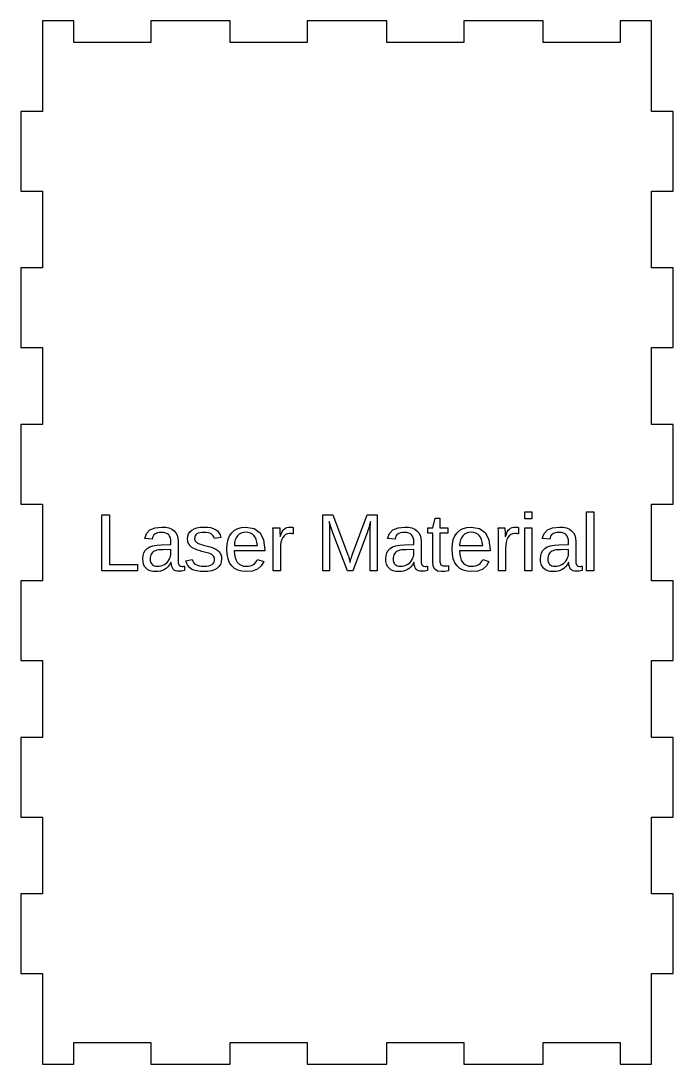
# Model space of a CAD drawing. Header units: metres. Extents: x -150 to 251, y -310 to 50.
# Drawn here: x 50.5 to 150.5, y -210 to -50 of the extents above; entities that cross this region are included whole.
import ezdxf

# ---------------------------------------------------------------- set-up
doc = ezdxf.new("R2010")
doc.units = ezdxf.units.M

msp = doc.modelspace()

# ---------------------------------------------------------------- linework, layer by layer
for p, q in [((58.6, -50), (53.8, -50)), ((53.8, -50), (53.8, -63.9)), ((58.6, -53.3), (58.6, -50)), ((82.6, -50), (70.4, -50)), ((70.4, -50), (70.4, -53.3)), ((82.6, -53.3), (82.6, -50)), ((106.6, -50), (94.4, -50)), ((94.4, -50), (94.4, -53.3)), ((106.6, -53.3), (106.6, -50)), ((130.6, -50), (118.4, -50)), ((118.4, -50), (118.4, -53.3)), ((130.6, -53.3), (130.6, -50)), ((147.2, -50), (142.4, -50)), ((142.4, -50), (142.4, -53.3)), ((147.2, -63.9), (147.2, -50)), ((70.4, -53.3), (58.6, -53.3)), ((94.4, -53.3), (82.6, -53.3)), ((118.4, -53.3), (106.6, -53.3)), ((142.4, -53.3), (130.6, -53.3)), ((53.8, -63.9), (50.5, -63.9)), ((50.5, -63.9), (50.5, -76.1)), ((150.5, -63.9), (147.2, -63.9)), ((150.5, -76.1), (150.5, -63.9)), ((50.5, -76.1), (53.8, -76.1)), ((53.8, -76.1), (53.8, -87.9)), ((147.2, -87.9), (147.2, -76.1)), ((147.2, -76.1), (150.5, -76.1)), ((53.8, -87.9), (50.5, -87.9)), ((50.5, -87.9), (50.5, -100.1)), ((150.5, -87.9), (147.2, -87.9)), ((150.5, -100.1), (150.5, -87.9)), ((50.5, -100.1), (53.8, -100.1)), ((53.8, -100.1), (53.8, -111.9)), ((147.2, -111.9), (147.2, -100.1)), ((147.2, -100.1), (150.5, -100.1)), ((53.8, -111.9), (50.5, -111.9)), ((50.5, -111.9), (50.5, -124.1)), ((150.5, -111.9), (147.2, -111.9)), ((150.5, -124.1), (150.5, -111.9)), ((50.5, -124.1), (53.8, -124.1)), ((53.8, -124.1), (53.8, -135.9)), ((147.2, -135.9), (147.2, -124.1)), ((147.2, -124.1), (150.5, -124.1)), ((62.9097, -134.344), (62.9097, -125.768)), ((62.9097, -125.768), (64.0737, -125.768)), ((64.0737, -125.768), (64.0737, -133.393)), ((96.7837, -134.344), (96.7837, -125.768)), ((96.7837, -125.768), (98.3127, -125.768)), ((98.3127, -125.768), (100.589, -131.713)), ((101.35, -131.8), (103.617, -125.768)), ((103.617, -125.768), (105.11, -125.768)), ((105.11, -125.768), (105.11, -134.344)), ((113.684, -127.752), (114.006, -126.28)), ((114.006, -126.28), (114.738, -126.28)), ((114.738, -126.28), (114.738, -127.752)), ((127.745, -126.368), (127.745, -125.32)), ((127.745, -125.32), (128.842, -125.32)), ((128.842, -126.368), (127.745, -126.368)), ((128.842, -125.32), (128.842, -126.368)), ((137.237, -134.344), (137.237, -125.32)), ((137.237, -125.32), (138.334, -125.32)), ((138.334, -125.32), (138.334, -134.344)), ((70.285, -128.062), (71.0732, -127.733)), ((71.0732, -127.733), (72.121, -127.624)), ((72.121, -127.624), (72.7017, -127.659)), ((72.7017, -127.659), (73.2057, -127.767)), ((73.2057, -127.767), (73.6332, -127.945)), ((73.6332, -127.945), (73.984, -128.195)), ((76.7043, -128.098), (77.0643, -127.89)), ((77.0643, -127.89), (77.4983, -127.742)), ((77.4983, -127.742), (78.0063, -127.653)), ((78.0063, -127.653), (78.5883, -127.624)), ((78.5883, -127.624), (79.1082, -127.648)), ((79.1082, -127.648), (79.5718, -127.72)), ((79.5718, -127.72), (79.9792, -127.84)), ((79.9792, -127.84), (80.3303, -128.008)), ((83.2508, -128.115), (83.754, -127.842)), ((83.754, -127.842), (84.3388, -127.678)), ((84.3388, -127.678), (85.0051, -127.624)), ((85.0051, -127.624), (86.2716, -127.843)), ((86.2716, -127.843), (87.1763, -128.501)), ((89.1641, -128.163), (89.1484, -127.752)), ((89.1484, -127.752), (90.1834, -127.752)), ((90.1834, -127.752), (90.2201, -128.645)), ((90.6953, -128.123), (90.8614, -127.935)), ((90.8614, -127.935), (91.0499, -127.799)), ((91.0499, -127.799), (91.2734, -127.702)), ((91.2734, -127.702), (91.5319, -127.643)), ((91.5319, -127.643), (91.8254, -127.624)), ((91.8254, -127.624), (91.9357, -127.628)), ((91.9357, -127.628), (92.0469, -127.639)), ((92.0469, -127.639), (92.1587, -127.658)), ((92.1587, -127.658), (92.2714, -127.685)), ((92.2714, -127.685), (92.2714, -128.69)), ((97.9777, -127.467), (97.7767, -126.798)), ((97.7767, -126.798), (97.7947, -127.473)), ((97.7947, -127.473), (97.8197, -128.624)), ((98.3177, -128.502), (97.9777, -127.467)), ((103.834, -127.768), (103.704, -128.165)), ((103.971, -127.313), (103.834, -127.768)), ((104.117, -126.798), (103.971, -127.313)), ((104.065, -128.153), (104.075, -127.692)), ((104.075, -127.692), (104.093, -127.24)), ((104.093, -127.24), (104.117, -126.798)), ((107.532, -128.062), (108.32, -127.733)), ((108.32, -127.733), (109.368, -127.624)), ((109.368, -127.624), (109.949, -127.659)), ((109.949, -127.659), (110.453, -127.767)), ((110.453, -127.767), (110.88, -127.945)), ((110.88, -127.945), (111.231, -128.195)), ((112.879, -128.55), (112.879, -127.752)), ((112.879, -127.752), (113.684, -127.752)), ((114.738, -127.752), (115.948, -127.752)), ((115.948, -127.752), (115.948, -128.55)), ((117.79, -128.115), (118.293, -127.842)), ((118.293, -127.842), (118.878, -127.678)), ((118.878, -127.678), (119.544, -127.624)), ((119.544, -127.624), (120.811, -127.843)), ((120.811, -127.843), (121.715, -128.501)), ((123.703, -128.163), (123.687, -127.752)), ((123.687, -127.752), (124.722, -127.752)), ((124.722, -127.752), (124.759, -128.645)), ((125.234, -128.123), (125.4, -127.935)), ((125.4, -127.935), (125.589, -127.799)), ((125.589, -127.799), (125.812, -127.702)), ((125.812, -127.702), (126.071, -127.643)), ((126.071, -127.643), (126.364, -127.624)), ((126.364, -127.624), (126.475, -127.628)), ((126.475, -127.628), (126.586, -127.639)), ((126.586, -127.639), (126.698, -127.658)), ((126.698, -127.658), (126.81, -127.685)), ((126.81, -127.685), (126.81, -128.69)), ((127.745, -134.344), (127.745, -127.752)), ((127.745, -127.752), (128.842, -127.752)), ((128.842, -127.752), (128.842, -134.344)), ((131.241, -128.062), (132.029, -127.733)), ((132.029, -127.733), (133.077, -127.624)), ((133.077, -127.624), (133.658, -127.659)), ((133.658, -127.659), (134.162, -127.767)), ((134.162, -127.767), (134.589, -127.945)), ((134.589, -127.945), (134.94, -128.195)), ((69.487, -129.378), (69.7562, -128.61)), ((70.632, -129.48), (69.487, -129.378)), ((69.7562, -128.61), (70.285, -128.062)), ((70.682, -129.231), (70.632, -129.48)), ((70.7652, -129.019), (70.682, -129.231)), ((70.8815, -128.842), (70.7652, -129.019)), ((71.031, -128.703), (70.8815, -128.842)), ((71.2224, -128.596), (71.031, -128.703)), ((71.4637, -128.52), (71.2224, -128.596)), ((71.7549, -128.474), (71.4637, -128.52)), ((72.096, -128.459), (71.7549, -128.474)), ((72.4348, -128.48), (72.096, -128.459)), ((72.7252, -128.546), (72.4348, -128.48)), ((72.9673, -128.654), (72.7252, -128.546)), ((73.161, -128.806), (72.9673, -128.654)), ((73.3093, -129.007), (73.161, -128.806)), ((73.4152, -129.266), (73.3093, -129.007)), ((73.4788, -129.581), (73.4152, -129.266)), ((73.5, -129.954), (73.4788, -129.581)), ((73.984, -128.195), (74.2574, -128.512)), ((74.2574, -128.512), (74.4527, -128.892)), ((74.4527, -128.892), (74.5699, -129.337)), ((74.5699, -129.337), (74.609, -129.845)), ((76.0583, -129.478), (76.0987, -129.052)), ((76.0725, -129.713), (76.0583, -129.478)), ((76.0987, -129.052), (76.2198, -128.68)), ((76.2198, -128.68), (76.4217, -128.362)), ((76.4217, -128.362), (76.7043, -128.098)), ((77.1476, -129.152), (77.1253, -129.368)), ((77.1253, -129.368), (77.1345, -129.503)), ((77.1345, -129.503), (77.162, -129.625)), ((77.2143, -128.965), (77.1476, -129.152)), ((77.3255, -128.808), (77.2143, -128.965)), ((77.4813, -128.68), (77.3255, -128.808)), ((77.6844, -128.58), (77.4813, -128.68)), ((77.9366, -128.51), (77.6844, -128.58)), ((78.2379, -128.467), (77.9366, -128.51)), ((78.5883, -128.453), (78.2379, -128.467)), ((78.9092, -128.467), (78.5883, -128.453)), ((79.1958, -128.512), (78.9092, -128.467)), ((79.4482, -128.585), (79.1958, -128.512)), ((79.6663, -128.688), (79.4482, -128.585)), ((79.8484, -128.818), (79.6663, -128.688)), ((79.9915, -128.973), (79.8484, -128.818)), ((80.0959, -129.154), (79.9915, -128.973)), ((80.1613, -129.361), (80.0959, -129.154)), ((81.1483, -129.239), (80.1613, -129.361)), ((80.3303, -128.008), (80.6237, -128.229)), ((80.6237, -128.229), (80.8578, -128.508)), ((80.8578, -128.508), (81.0327, -128.844)), ((81.0327, -128.844), (81.1483, -129.239)), ((82.1156, -130.235), (82.2583, -129.56)), ((82.2583, -129.56), (82.4961, -128.981)), ((82.4961, -128.981), (82.829, -128.497)), ((82.829, -128.497), (83.2508, -128.115)), ((83.5262, -129.261), (83.3748, -129.604)), ((83.731, -128.969), (83.5262, -129.261)), ((83.9832, -128.735), (83.731, -128.969)), ((84.2766, -128.568), (83.9832, -128.735)), ((84.6112, -128.467), (84.2766, -128.568)), ((84.987, -128.434), (84.6112, -128.467)), ((85.3721, -128.464), (84.987, -128.434)), ((85.7093, -128.554), (85.3721, -128.464)), ((85.9986, -128.704), (85.7093, -128.554)), ((86.2401, -128.914), (85.9986, -128.704)), ((86.4365, -129.189), (86.2401, -128.914)), ((86.5898, -129.535), (86.4365, -129.189)), ((86.7, -129.952), (86.5898, -129.535)), ((87.1763, -128.501), (87.7191, -129.598)), ((87.7191, -129.598), (87.9, -131.134)), ((89.1754, -128.556), (89.1641, -128.163)), ((89.1821, -128.931), (89.1754, -128.556)), ((89.1844, -129.287), (89.1821, -128.931)), ((89.1844, -134.344), (89.1844, -129.287)), ((90.2201, -128.645), (90.2293, -128.924)), ((90.2293, -128.924), (90.2324, -129.092)), ((90.2324, -129.092), (90.2564, -129.092)), ((90.2564, -129.092), (90.3928, -128.702)), ((90.4839, -129.544), (90.3714, -129.933)), ((90.3928, -128.702), (90.5391, -128.379)), ((90.6414, -129.218), (90.4839, -129.544)), ((90.5391, -128.379), (90.6953, -128.123)), ((90.8416, -128.96), (90.6414, -129.218)), ((91.0824, -128.776), (90.8416, -128.96)), ((91.3636, -128.666), (91.0824, -128.776)), ((91.6854, -128.629), (91.3636, -128.666)), ((91.8592, -128.633), (91.6854, -128.629)), ((92.0149, -128.644), (91.8592, -128.633)), ((92.1522, -128.663), (92.0149, -128.644)), ((92.2714, -128.69), (92.1522, -128.663)), ((97.8197, -128.624), (97.8197, -134.344)), ((100.558, -134.344), (98.3177, -128.502)), ((103.582, -128.502), (101.372, -134.344)), ((103.704, -128.165), (103.582, -128.502)), ((104.062, -128.624), (104.065, -128.153)), ((104.062, -134.344), (104.062, -128.624)), ((106.734, -129.378), (107.003, -128.61)), ((107.879, -129.48), (106.734, -129.378)), ((107.003, -128.61), (107.532, -128.062)), ((107.929, -129.231), (107.879, -129.48)), ((108.012, -129.019), (107.929, -129.231)), ((108.129, -128.842), (108.012, -129.019)), ((108.278, -128.703), (108.129, -128.842)), ((108.469, -128.596), (108.278, -128.703)), ((108.711, -128.52), (108.469, -128.596)), ((109.002, -128.474), (108.711, -128.52)), ((109.343, -128.459), (109.002, -128.474)), ((109.682, -128.48), (109.343, -128.459)), ((109.972, -128.546), (109.682, -128.48)), ((110.214, -128.654), (109.972, -128.546)), ((110.408, -128.806), (110.214, -128.654)), ((110.556, -129.007), (110.408, -128.806)), ((110.662, -129.266), (110.556, -129.007)), ((110.726, -129.581), (110.662, -129.266)), ((110.747, -129.954), (110.726, -129.581)), ((111.231, -128.195), (111.504, -128.512)), ((111.504, -128.512), (111.7, -128.892)), ((111.7, -128.892), (111.817, -129.337)), ((111.817, -129.337), (111.856, -129.845)), ((113.641, -128.55), (112.879, -128.55)), ((113.641, -132.972), (113.641, -128.55)), ((115.948, -128.55), (114.738, -128.55)), ((114.738, -128.55), (114.738, -132.737)), ((116.655, -130.235), (116.797, -129.56)), ((116.797, -129.56), (117.035, -128.981)), ((117.035, -128.981), (117.368, -128.497)), ((117.368, -128.497), (117.79, -128.115)), ((118.065, -129.261), (117.914, -129.604)), ((118.27, -128.969), (118.065, -129.261)), ((118.522, -128.735), (118.27, -128.969)), ((118.816, -128.568), (118.522, -128.735)), ((119.15, -128.467), (118.816, -128.568)), ((119.526, -128.434), (119.15, -128.467)), ((119.911, -128.464), (119.526, -128.434)), ((120.248, -128.554), (119.911, -128.464)), ((120.538, -128.704), (120.248, -128.554)), ((120.779, -128.914), (120.538, -128.704)), ((120.976, -129.189), (120.779, -128.914)), ((121.129, -129.535), (120.976, -129.189)), ((121.239, -129.952), (121.129, -129.535)), ((121.715, -128.501), (122.258, -129.598)), ((122.258, -129.598), (122.439, -131.134)), ((123.714, -128.556), (123.703, -128.163)), ((123.721, -128.931), (123.714, -128.556)), ((123.723, -129.287), (123.721, -128.931)), ((123.723, -134.344), (123.723, -129.287)), ((124.759, -128.645), (124.768, -128.924)), ((124.768, -128.924), (124.771, -129.092)), ((124.771, -129.092), (124.795, -129.092)), ((124.795, -129.092), (124.932, -128.702)), ((125.023, -129.544), (124.91, -129.933)), ((124.932, -128.702), (125.078, -128.379)), ((125.18, -129.218), (125.023, -129.544)), ((125.078, -128.379), (125.234, -128.123)), ((125.381, -128.96), (125.18, -129.218)), ((125.621, -128.776), (125.381, -128.96)), ((125.903, -128.666), (125.621, -128.776)), ((126.224, -128.629), (125.903, -128.666)), ((126.398, -128.633), (126.224, -128.629)), ((126.554, -128.644), (126.398, -128.633)), ((126.691, -128.663), (126.554, -128.644)), ((126.81, -128.69), (126.691, -128.663)), ((130.443, -129.378), (130.712, -128.61)), ((131.588, -129.48), (130.443, -129.378)), ((130.712, -128.61), (131.241, -128.062)), ((131.638, -129.231), (131.588, -129.48)), ((131.721, -129.019), (131.638, -129.231)), ((131.838, -128.842), (131.721, -129.019)), ((131.987, -128.703), (131.838, -128.842)), ((132.178, -128.596), (131.987, -128.703)), ((132.42, -128.52), (132.178, -128.596)), ((132.711, -128.474), (132.42, -128.52)), ((133.052, -128.459), (132.711, -128.474)), ((133.391, -128.48), (133.052, -128.459)), ((133.681, -128.546), (133.391, -128.48)), ((133.923, -128.654), (133.681, -128.546)), ((134.117, -128.806), (133.923, -128.654)), ((134.265, -129.007), (134.117, -128.806)), ((134.371, -129.266), (134.265, -129.007)), ((134.435, -129.581), (134.371, -129.266)), ((134.456, -129.954), (134.435, -129.581)), ((134.94, -128.195), (135.213, -128.512)), ((135.213, -128.512), (135.409, -128.892)), ((135.409, -128.892), (135.526, -129.337)), ((135.526, -129.337), (135.565, -129.845)), ((69.5728, -131.229), (69.866, -130.924)), ((69.866, -130.924), (70.2523, -130.68)), ((70.2523, -130.68), (70.7412, -130.501)), ((70.7412, -130.501), (71.3328, -130.386)), ((71.3647, -131.199), (71.143, -131.264)), ((71.3328, -130.386), (72.027, -130.336)), ((71.6327, -131.15), (71.3647, -131.199)), ((71.9472, -131.119), (71.6327, -131.15)), ((72.308, -131.105), (71.9472, -131.119)), ((72.027, -130.336), (73.5, -130.312)), ((73.5, -131.08), (72.308, -131.105)), ((73.5, -130.312), (73.5, -129.954)), ((73.5, -131.626), (73.5, -131.08)), ((74.609, -129.845), (74.609, -132.689)), ((76.1151, -129.93), (76.0725, -129.713)), ((76.186, -130.127), (76.1151, -129.93)), ((76.2853, -130.305), (76.186, -130.127)), ((76.4097, -130.466), (76.2853, -130.305)), ((76.556, -130.616), (76.4097, -130.466)), ((76.7242, -130.752), (76.556, -130.616)), ((76.9143, -130.877), (76.7242, -130.752)), ((77.1496, -130.995), (76.9143, -130.877)), ((77.4536, -131.114), (77.1496, -130.995)), ((77.162, -129.625), (77.208, -129.736)), ((77.208, -129.736), (77.2723, -129.834)), ((77.2723, -129.834), (77.3546, -129.922)), ((77.3546, -129.922), (77.4545, -130.003)), ((77.8261, -131.235), (77.4536, -131.114)), ((77.4545, -130.003), (77.5721, -130.078)), ((77.5721, -130.078), (77.7073, -130.146)), ((77.7073, -130.146), (77.8916, -130.216)), ((77.8916, -130.216), (78.1555, -130.298)), ((78.1555, -130.298), (78.4991, -130.393)), ((78.4991, -130.393), (78.9223, -130.5)), ((78.9223, -130.5), (79.3301, -130.608)), ((79.3301, -130.608), (79.6765, -130.711)), ((79.6765, -130.711), (79.9616, -130.811)), ((79.9616, -130.811), (80.1853, -130.907)), ((80.1853, -130.907), (80.3686, -131.003)), ((80.3686, -131.003), (80.5315, -131.104)), ((80.5315, -131.104), (80.6741, -131.21)), ((82.0681, -131.005), (82.1156, -130.235)), ((82.1156, -131.812), (82.0681, -131.005)), ((83.2767, -129.997), (83.232, -130.44)), ((83.232, -130.44), (86.767, -130.44)), ((83.3748, -129.604), (83.2767, -129.997)), ((86.767, -130.44), (86.7, -129.952)), ((87.9, -131.134), (87.9, -131.281)), ((90.3039, -130.387), (90.2814, -130.904)), ((90.2814, -130.904), (90.2814, -134.344)), ((90.3714, -129.933), (90.3039, -130.387)), ((106.82, -131.229), (107.113, -130.924)), ((107.113, -130.924), (107.499, -130.68)), ((107.499, -130.68), (107.988, -130.501)), ((107.988, -130.501), (108.58, -130.386)), ((108.612, -131.199), (108.39, -131.264)), ((108.58, -130.386), (109.274, -130.336)), ((108.88, -131.15), (108.612, -131.199)), ((109.194, -131.119), (108.88, -131.15)), ((109.555, -131.105), (109.194, -131.119)), ((109.274, -130.336), (110.747, -130.312)), ((110.747, -131.08), (109.555, -131.105)), ((110.747, -130.312), (110.747, -129.954)), ((110.747, -131.626), (110.747, -131.08)), ((111.856, -129.845), (111.856, -132.689)), ((116.607, -131.005), (116.655, -130.235)), ((116.655, -131.812), (116.607, -131.005)), ((117.816, -129.997), (117.771, -130.44)), ((117.771, -130.44), (121.306, -130.44)), ((117.914, -129.604), (117.816, -129.997)), ((121.306, -130.44), (121.239, -129.952)), ((122.439, -131.134), (122.439, -131.281)), ((124.843, -130.387), (124.82, -130.904)), ((124.82, -130.904), (124.82, -134.344)), ((124.91, -129.933), (124.843, -130.387)), ((130.529, -131.229), (130.822, -130.924)), ((130.822, -130.924), (131.208, -130.68)), ((131.208, -130.68), (131.697, -130.501)), ((131.697, -130.501), (132.289, -130.386)), ((132.321, -131.199), (132.099, -131.264)), ((132.289, -130.386), (132.983, -130.336)), ((132.589, -131.15), (132.321, -131.199)), ((132.903, -131.119), (132.589, -131.15)), ((133.264, -131.105), (132.903, -131.119)), ((132.983, -130.336), (134.456, -130.312)), ((134.456, -131.08), (133.264, -131.105)), ((134.456, -130.312), (134.456, -129.954)), ((134.456, -131.626), (134.456, -131.08)), ((135.565, -129.845), (135.565, -132.689)), ((69.196, -132.502), (69.2379, -132.018)), ((69.227, -132.936), (69.196, -132.502)), ((69.2379, -132.018), (69.3635, -131.593)), ((69.3635, -131.593), (69.5728, -131.229)), ((70.3372, -132.284), (70.324, -132.521)), ((70.324, -132.521), (70.3419, -132.775)), ((70.3767, -132.071), (70.3372, -132.284)), ((70.3419, -132.775), (70.3957, -132.999)), ((70.4427, -131.883), (70.3767, -132.071)), ((70.535, -131.718), (70.4427, -131.883)), ((70.6525, -131.574), (70.535, -131.718)), ((70.793, -131.451), (70.6525, -131.574)), ((70.9565, -131.347), (70.793, -131.451)), ((71.143, -131.264), (70.9565, -131.347)), ((73.0842, -132.843), (73.231, -132.616)), ((73.231, -132.616), (73.3487, -132.373)), ((73.3487, -132.373), (73.4327, -132.128)), ((73.4327, -132.128), (73.4832, -131.878)), ((73.4832, -131.878), (73.5, -131.626)), ((74.609, -132.689), (74.6169, -132.918)), ((75.7953, -132.802), (76.7643, -132.613)), ((76.7643, -132.613), (76.8536, -132.86)), ((78.2673, -131.357), (77.8261, -131.235)), ((79.0583, -131.565), (78.2673, -131.357)), ((79.3381, -131.65), (79.0583, -131.565)), ((79.5766, -131.745), (79.3381, -131.65)), ((79.7736, -131.852), (79.5766, -131.745)), ((79.9293, -131.969), (79.7736, -131.852)), ((80.0474, -132.1), (79.9293, -131.969)), ((80.1318, -132.25), (80.0474, -132.1)), ((80.1824, -132.418), (80.1318, -132.25)), ((80.1749, -132.847), (80.1993, -132.605)), ((80.1993, -132.605), (80.1824, -132.418)), ((80.6741, -131.21), (80.7963, -131.321)), ((80.7963, -131.321), (80.9019, -131.438)), ((80.9019, -131.438), (80.9948, -131.564)), ((80.9948, -131.564), (81.0749, -131.7)), ((81.0749, -131.7), (81.1423, -131.844)), ((81.1423, -131.844), (81.1961, -131.997)), ((81.1961, -131.997), (81.2345, -132.161)), ((81.2653, -132.52), (81.2211, -132.961)), ((81.2345, -132.161), (81.2576, -132.335)), ((81.2576, -132.335), (81.2653, -132.52)), ((82.2583, -132.514), (82.1156, -131.812)), ((82.4961, -133.109), (82.2583, -132.514)), ((87.9, -131.281), (83.22, -131.281)), ((83.22, -131.281), (83.2492, -131.816)), ((83.2492, -131.816), (83.3365, -132.286)), ((83.3365, -132.286), (83.4822, -132.692)), ((83.4822, -132.692), (83.6861, -133.033)), ((86.6683, -132.83), (86.761, -132.616)), ((86.761, -132.616), (87.724, -132.893)), ((100.589, -131.713), (100.649, -131.895)), ((100.649, -131.895), (100.707, -132.085)), ((100.707, -132.085), (100.765, -132.28)), ((100.765, -132.28), (100.873, -132.674)), ((100.873, -132.674), (100.915, -132.836)), ((101.002, -132.938), (101.046, -132.769)), ((101.046, -132.769), (101.103, -132.569)), ((101.103, -132.569), (101.174, -132.337)), ((101.174, -132.337), (101.245, -132.112)), ((101.245, -132.112), (101.304, -131.933)), ((101.304, -131.933), (101.35, -131.8)), ((106.443, -132.502), (106.485, -132.018)), ((106.474, -132.936), (106.443, -132.502)), ((106.485, -132.018), (106.611, -131.593)), ((106.611, -131.593), (106.82, -131.229)), ((107.584, -132.284), (107.571, -132.521)), ((107.571, -132.521), (107.589, -132.775)), ((107.624, -132.071), (107.584, -132.284)), ((107.589, -132.775), (107.643, -132.999)), ((107.69, -131.883), (107.624, -132.071)), ((107.782, -131.718), (107.69, -131.883)), ((107.9, -131.574), (107.782, -131.718)), ((108.04, -131.451), (107.9, -131.574)), ((108.204, -131.347), (108.04, -131.451)), ((108.39, -131.264), (108.204, -131.347)), ((110.331, -132.843), (110.478, -132.616)), ((110.478, -132.616), (110.596, -132.373)), ((110.596, -132.373), (110.68, -132.128)), ((110.68, -132.128), (110.73, -131.878)), ((110.73, -131.878), (110.747, -131.626)), ((111.856, -132.689), (111.864, -132.918)), ((114.738, -132.737), (114.748, -132.958)), ((116.797, -132.514), (116.655, -131.812)), ((117.035, -133.109), (116.797, -132.514)), ((122.439, -131.281), (117.759, -131.281)), ((117.759, -131.281), (117.788, -131.816)), ((117.788, -131.816), (117.876, -132.286)), ((117.876, -132.286), (118.021, -132.692)), ((118.021, -132.692), (118.225, -133.033)), ((121.207, -132.83), (121.3, -132.616)), ((121.3, -132.616), (122.263, -132.893)), ((130.152, -132.502), (130.194, -132.018)), ((130.183, -132.936), (130.152, -132.502)), ((130.194, -132.018), (130.32, -131.593)), ((130.32, -131.593), (130.529, -131.229)), ((131.293, -132.284), (131.28, -132.521)), ((131.28, -132.521), (131.298, -132.775)), ((131.333, -132.071), (131.293, -132.284)), ((131.298, -132.775), (131.352, -132.999)), ((131.399, -131.883), (131.333, -132.071)), ((131.491, -131.718), (131.399, -131.883)), ((131.609, -131.574), (131.491, -131.718)), ((131.749, -131.451), (131.609, -131.574)), ((131.913, -131.347), (131.749, -131.451)), ((132.099, -131.264), (131.913, -131.347)), ((134.04, -132.843), (134.187, -132.616)), ((134.187, -132.616), (134.305, -132.373)), ((134.305, -132.373), (134.389, -132.128)), ((134.389, -132.128), (134.439, -131.878)), ((134.439, -131.878), (134.456, -131.626)), ((135.565, -132.689), (135.573, -132.918)), ((68.3887, -134.344), (62.9097, -134.344)), ((64.0737, -133.393), (68.3887, -133.393)), ((68.3887, -133.393), (68.3887, -134.344)), ((69.3202, -133.322), (69.227, -132.936)), ((69.4755, -133.658), (69.3202, -133.322)), ((69.693, -133.946), (69.4755, -133.658)), ((69.9722, -134.176), (69.693, -133.946)), ((70.3127, -134.34), (69.9722, -134.176)), ((70.7147, -134.439), (70.3127, -134.34)), ((70.3957, -132.999), (70.4854, -133.192)), ((70.4854, -133.192), (70.611, -133.355)), ((70.611, -133.355), (70.7702, -133.483)), ((70.7702, -133.483), (70.96, -133.575)), ((70.96, -133.575), (71.1802, -133.63)), ((71.1802, -133.63), (71.431, -133.649)), ((71.431, -133.649), (71.7222, -133.631)), ((71.912, -134.393), (71.56, -134.452)), ((71.7222, -133.631), (71.9967, -133.58)), ((72.234, -134.295), (71.912, -134.393)), ((71.9967, -133.58), (72.2547, -133.493)), ((72.526, -134.158), (72.234, -134.295)), ((72.2547, -133.493), (72.496, -133.373)), ((72.496, -133.373), (72.7167, -133.222)), ((72.795, -133.973), (72.526, -134.158)), ((72.7167, -133.222), (72.9127, -133.045)), ((73.047, -133.733), (72.795, -133.973)), ((72.9127, -133.045), (73.0842, -132.843)), ((73.282, -133.438), (73.047, -133.733)), ((73.5, -133.087), (73.282, -133.438)), ((73.536, -133.087), (73.5, -133.087)), ((73.569, -133.405), (73.536, -133.087)), ((73.6322, -133.678), (73.569, -133.405)), ((73.7255, -133.906), (73.6322, -133.678)), ((73.849, -134.089), (73.7255, -133.906)), ((74.0082, -134.228), (73.849, -134.089)), ((74.2087, -134.328), (74.0082, -134.228)), ((74.4507, -134.388), (74.2087, -134.328)), ((74.734, -134.408), (74.4507, -134.388)), ((74.6169, -132.918), (74.6407, -133.116)), ((74.6407, -133.116), (74.6804, -133.285)), ((74.6804, -133.285), (74.736, -133.424)), ((74.736, -133.424), (74.8143, -133.532)), ((74.8143, -133.532), (74.9215, -133.609)), ((74.9215, -133.609), (75.0574, -133.655)), ((75.1615, -134.383), (74.9489, -134.402)), ((75.0574, -133.655), (75.222, -133.671)), ((75.3719, -134.353), (75.1615, -134.383)), ((75.222, -133.671), (75.3036, -133.668)), ((75.3036, -133.668), (75.3905, -133.66)), ((75.58, -134.311), (75.3719, -134.353)), ((75.3905, -133.66), (75.4826, -133.647)), ((75.4826, -133.647), (75.58, -133.628)), ((75.58, -133.628), (75.58, -134.311)), ((75.9256, -133.203), (75.7953, -132.802)), ((76.1145, -133.547), (75.9256, -133.203)), ((76.3621, -133.835), (76.1145, -133.547)), ((76.6683, -134.067), (76.3621, -133.835)), ((77.0392, -134.244), (76.6683, -134.067)), ((76.8536, -132.86), (76.9805, -133.072)), ((76.9805, -133.072), (77.1451, -133.249)), ((77.4808, -134.37), (77.0392, -134.244)), ((77.1451, -133.249), (77.3473, -133.39)), ((77.3473, -133.39), (77.5903, -133.498)), ((77.9932, -134.446), (77.4808, -134.37)), ((77.5903, -133.498), (77.8763, -133.575)), ((77.8763, -133.575), (78.2053, -133.621)), ((78.2053, -133.621), (78.5773, -133.637)), ((78.5773, -133.637), (78.97, -133.621)), ((78.97, -133.621), (79.3063, -133.572)), ((79.7085, -134.345), (79.1779, -134.44)), ((79.3063, -133.572), (79.586, -133.492)), ((79.586, -133.492), (79.8093, -133.379)), ((80.1684, -134.186), (79.7085, -134.345)), ((79.8093, -133.379), (79.9799, -133.234)), ((79.9799, -133.234), (80.1018, -133.056)), ((80.1018, -133.056), (80.1749, -132.847)), ((80.5573, -133.964), (80.1684, -134.186)), ((80.8671, -133.683), (80.5573, -133.964)), ((81.0883, -133.349), (80.8671, -133.683)), ((81.2211, -132.961), (81.0883, -133.349)), ((82.829, -133.599), (82.4961, -133.109)), ((83.2535, -133.981), (82.829, -133.599)), ((83.7648, -134.253), (83.2535, -133.981)), ((83.6861, -133.033), (83.9459, -133.302)), ((84.363, -134.417), (83.7648, -134.253)), ((83.9459, -133.302), (84.2596, -133.495)), ((84.2596, -133.495), (84.6269, -133.61)), ((84.6269, -133.61), (85.048, -133.649)), ((85.048, -133.649), (85.3845, -133.63)), ((85.9979, -134.373), (85.048, -134.472)), ((85.3845, -133.63), (85.6858, -133.576)), ((85.6858, -133.576), (85.952, -133.484)), ((85.952, -133.484), (86.183, -133.357)), ((86.7605, -134.077), (85.9979, -134.373)), ((86.183, -133.357), (86.3793, -133.201)), ((86.3793, -133.201), (86.541, -133.025)), ((86.541, -133.025), (86.6683, -132.83)), ((87.3359, -133.584), (86.7605, -134.077)), ((87.724, -132.893), (87.3359, -133.584)), ((90.2814, -134.344), (89.1844, -134.344)), ((97.8197, -134.344), (96.7837, -134.344)), ((101.372, -134.344), (100.558, -134.344)), ((100.915, -132.836), (100.948, -132.97)), ((100.948, -132.97), (100.971, -133.076)), ((100.971, -133.076), (101.002, -132.938)), ((105.11, -134.344), (104.062, -134.344)), ((106.567, -133.322), (106.474, -132.936)), ((106.723, -133.658), (106.567, -133.322)), ((106.94, -133.946), (106.723, -133.658)), ((107.219, -134.176), (106.94, -133.946)), ((107.56, -134.34), (107.219, -134.176)), ((107.962, -134.439), (107.56, -134.34)), ((107.643, -132.999), (107.732, -133.192)), ((107.732, -133.192), (107.858, -133.355)), ((107.858, -133.355), (108.017, -133.483)), ((108.017, -133.483), (108.207, -133.575)), ((108.207, -133.575), (108.427, -133.63)), ((108.427, -133.63), (108.678, -133.649)), ((108.678, -133.649), (108.969, -133.631)), ((109.159, -134.393), (108.807, -134.452)), ((108.969, -133.631), (109.244, -133.58)), ((109.481, -134.295), (109.159, -134.393)), ((109.244, -133.58), (109.502, -133.493)), ((109.773, -134.158), (109.481, -134.295)), ((109.502, -133.493), (109.743, -133.373)), ((109.743, -133.373), (109.964, -133.222)), ((110.042, -133.973), (109.773, -134.158)), ((109.964, -133.222), (110.16, -133.045)), ((110.294, -133.733), (110.042, -133.973)), ((110.16, -133.045), (110.331, -132.843)), ((110.529, -133.438), (110.294, -133.733)), ((110.747, -133.087), (110.529, -133.438)), ((110.783, -133.087), (110.747, -133.087)), ((110.816, -133.405), (110.783, -133.087)), ((110.879, -133.678), (110.816, -133.405)), ((110.973, -133.906), (110.879, -133.678)), ((111.096, -134.089), (110.973, -133.906)), ((111.255, -134.228), (111.096, -134.089)), ((111.456, -134.328), (111.255, -134.228)), ((111.698, -134.388), (111.456, -134.328)), ((111.981, -134.408), (111.698, -134.388)), ((111.864, -132.918), (111.888, -133.116)), ((111.888, -133.116), (111.927, -133.285)), ((111.927, -133.285), (111.983, -133.424)), ((111.983, -133.424), (112.061, -133.532)), ((112.061, -133.532), (112.169, -133.609)), ((112.169, -133.609), (112.304, -133.655)), ((112.409, -134.383), (112.196, -134.402)), ((112.304, -133.655), (112.469, -133.671)), ((112.619, -134.353), (112.409, -134.383)), ((112.469, -133.671), (112.551, -133.668)), ((112.551, -133.668), (112.638, -133.66)), ((112.827, -134.311), (112.619, -134.353)), ((112.638, -133.66), (112.73, -133.647)), ((112.73, -133.647), (112.827, -133.628)), ((112.827, -133.628), (112.827, -134.311)), ((113.723, -133.628), (113.641, -132.972)), ((113.969, -134.097), (113.723, -133.628)), ((114.379, -134.378), (113.969, -134.097)), ((114.953, -134.472), (114.379, -134.378)), ((114.748, -132.958), (114.777, -133.143)), ((114.777, -133.143), (114.825, -133.293)), ((114.825, -133.293), (114.892, -133.408)), ((114.892, -133.408), (114.984, -133.492)), ((114.984, -133.492), (115.104, -133.552)), ((115.104, -133.552), (115.252, -133.589)), ((115.252, -133.589), (115.428, -133.601)), ((115.428, -133.601), (115.549, -133.595)), ((115.787, -134.39), (115.512, -134.435)), ((115.549, -133.595), (115.695, -133.579)), ((115.695, -133.579), (115.864, -133.553)), ((116.058, -134.326), (115.787, -134.39)), ((115.864, -133.553), (116.058, -133.516)), ((116.058, -133.516), (116.058, -134.326)), ((117.368, -133.599), (117.035, -133.109)), ((117.793, -133.981), (117.368, -133.599)), ((118.304, -134.253), (117.793, -133.981)), ((118.225, -133.033), (118.485, -133.302)), ((118.902, -134.417), (118.304, -134.253)), ((118.485, -133.302), (118.799, -133.495)), ((118.799, -133.495), (119.166, -133.61)), ((119.166, -133.61), (119.587, -133.649)), ((119.587, -133.649), (119.924, -133.63)), ((120.537, -134.373), (119.587, -134.472)), ((119.924, -133.63), (120.225, -133.576)), ((120.225, -133.576), (120.491, -133.484)), ((120.491, -133.484), (120.722, -133.357)), ((121.3, -134.077), (120.537, -134.373)), ((120.722, -133.357), (120.918, -133.201)), ((120.918, -133.201), (121.08, -133.025)), ((121.08, -133.025), (121.207, -132.83)), ((121.875, -133.584), (121.3, -134.077)), ((122.263, -132.893), (121.875, -133.584)), ((124.82, -134.344), (123.723, -134.344)), ((128.842, -134.344), (127.745, -134.344)), ((130.276, -133.322), (130.183, -132.936)), ((130.432, -133.658), (130.276, -133.322)), ((130.649, -133.946), (130.432, -133.658)), ((130.928, -134.176), (130.649, -133.946)), ((131.269, -134.34), (130.928, -134.176)), ((131.671, -134.439), (131.269, -134.34)), ((131.352, -132.999), (131.441, -133.192)), ((131.441, -133.192), (131.567, -133.355)), ((131.567, -133.355), (131.726, -133.483)), ((131.726, -133.483), (131.916, -133.575)), ((131.916, -133.575), (132.136, -133.63)), ((132.136, -133.63), (132.387, -133.649)), ((132.387, -133.649), (132.678, -133.631)), ((132.868, -134.393), (132.516, -134.452)), ((132.678, -133.631), (132.953, -133.58)), ((133.19, -134.295), (132.868, -134.393)), ((132.953, -133.58), (133.211, -133.493)), ((133.482, -134.158), (133.19, -134.295)), ((133.211, -133.493), (133.452, -133.373)), ((133.452, -133.373), (133.673, -133.222)), ((133.751, -133.973), (133.482, -134.158)), ((133.673, -133.222), (133.869, -133.045)), ((134.003, -133.733), (133.751, -133.973)), ((133.869, -133.045), (134.04, -132.843)), ((134.238, -133.438), (134.003, -133.733)), ((134.456, -133.087), (134.238, -133.438)), ((134.492, -133.087), (134.456, -133.087)), ((134.525, -133.405), (134.492, -133.087)), ((134.588, -133.678), (134.525, -133.405)), ((134.682, -133.906), (134.588, -133.678)), ((134.805, -134.089), (134.682, -133.906)), ((134.964, -134.228), (134.805, -134.089)), ((135.165, -134.328), (134.964, -134.228)), ((135.407, -134.388), (135.165, -134.328)), ((135.69, -134.408), (135.407, -134.388)), ((135.573, -132.918), (135.597, -133.116)), ((135.597, -133.116), (135.636, -133.285)), ((135.636, -133.285), (135.692, -133.424)), ((135.692, -133.424), (135.77, -133.532)), ((135.77, -133.532), (135.878, -133.609)), ((135.878, -133.609), (136.013, -133.655)), ((136.118, -134.383), (135.905, -134.402)), ((136.013, -133.655), (136.178, -133.671)), ((136.328, -134.353), (136.118, -134.383)), ((136.178, -133.671), (136.26, -133.668)), ((136.26, -133.668), (136.347, -133.66)), ((136.536, -134.311), (136.328, -134.353)), ((136.347, -133.66), (136.439, -133.647)), ((136.439, -133.647), (136.536, -133.628)), ((136.536, -133.628), (136.536, -134.311)), ((138.334, -134.344), (137.237, -134.344)), ((53.8, -135.9), (50.5, -135.9)), ((50.5, -135.9), (50.5, -148.1)), ((71.178, -134.472), (70.7147, -134.439)), ((71.56, -134.452), (71.178, -134.472)), ((74.9489, -134.402), (74.734, -134.408)), ((78.5763, -134.472), (77.9932, -134.446)), ((79.1779, -134.44), (78.5763, -134.472)), ((85.048, -134.472), (84.363, -134.417)), ((108.425, -134.472), (107.962, -134.439)), ((108.807, -134.452), (108.425, -134.472)), ((112.196, -134.402), (111.981, -134.408)), ((115.234, -134.463), (114.953, -134.472)), ((115.512, -134.435), (115.234, -134.463)), ((119.587, -134.472), (118.902, -134.417)), ((132.134, -134.472), (131.671, -134.439)), ((132.516, -134.452), (132.134, -134.472)), ((135.905, -134.402), (135.69, -134.408)), ((150.5, -135.9), (147.2, -135.9)), ((150.5, -148.1), (150.5, -135.9)), ((50.5, -148.1), (53.8, -148.1)), ((53.8, -148.1), (53.8, -159.9)), ((147.2, -159.9), (147.2, -148.1)), ((147.2, -148.1), (150.5, -148.1)), ((53.8, -159.9), (50.5, -159.9)), ((50.5, -159.9), (50.5, -172.1)), ((150.5, -159.9), (147.2, -159.9)), ((150.5, -172.1), (150.5, -159.9)), ((50.5, -172.1), (53.8, -172.1)), ((53.8, -172.1), (53.8, -183.9)), ((147.2, -183.9), (147.2, -172.1)), ((147.2, -172.1), (150.5, -172.1)), ((53.8, -183.9), (50.5, -183.9)), ((50.5, -183.9), (50.5, -196.1)), ((150.5, -183.9), (147.2, -183.9)), ((150.5, -196.1), (150.5, -183.9)), ((50.5, -196.1), (53.8, -196.1)), ((53.8, -196.1), (53.8, -210)), ((147.2, -210), (147.2, -196.1)), ((147.2, -196.1), (150.5, -196.1)), ((58.6, -206.7), (70.4, -206.7)), ((58.6, -210), (58.6, -206.7)), ((70.4, -206.7), (70.4, -210)), ((82.6, -210), (82.6, -206.7)), ((82.6, -206.7), (94.4, -206.7)), ((94.4, -206.7), (94.4, -210)), ((106.6, -210), (106.6, -206.7)), ((106.6, -206.7), (118.4, -206.7)), ((118.4, -206.7), (118.4, -210)), ((130.6, -210), (130.6, -206.7)), ((130.6, -206.7), (142.4, -206.7)), ((142.4, -206.7), (142.4, -210)), ((53.8, -210), (58.6, -210)), ((70.4, -210), (82.6, -210)), ((94.4, -210), (106.6, -210)), ((118.4, -210), (130.6, -210)), ((142.4, -210), (147.2, -210))]:
    msp.add_line(p, q)

doc.saveas('drawing.dxf')
